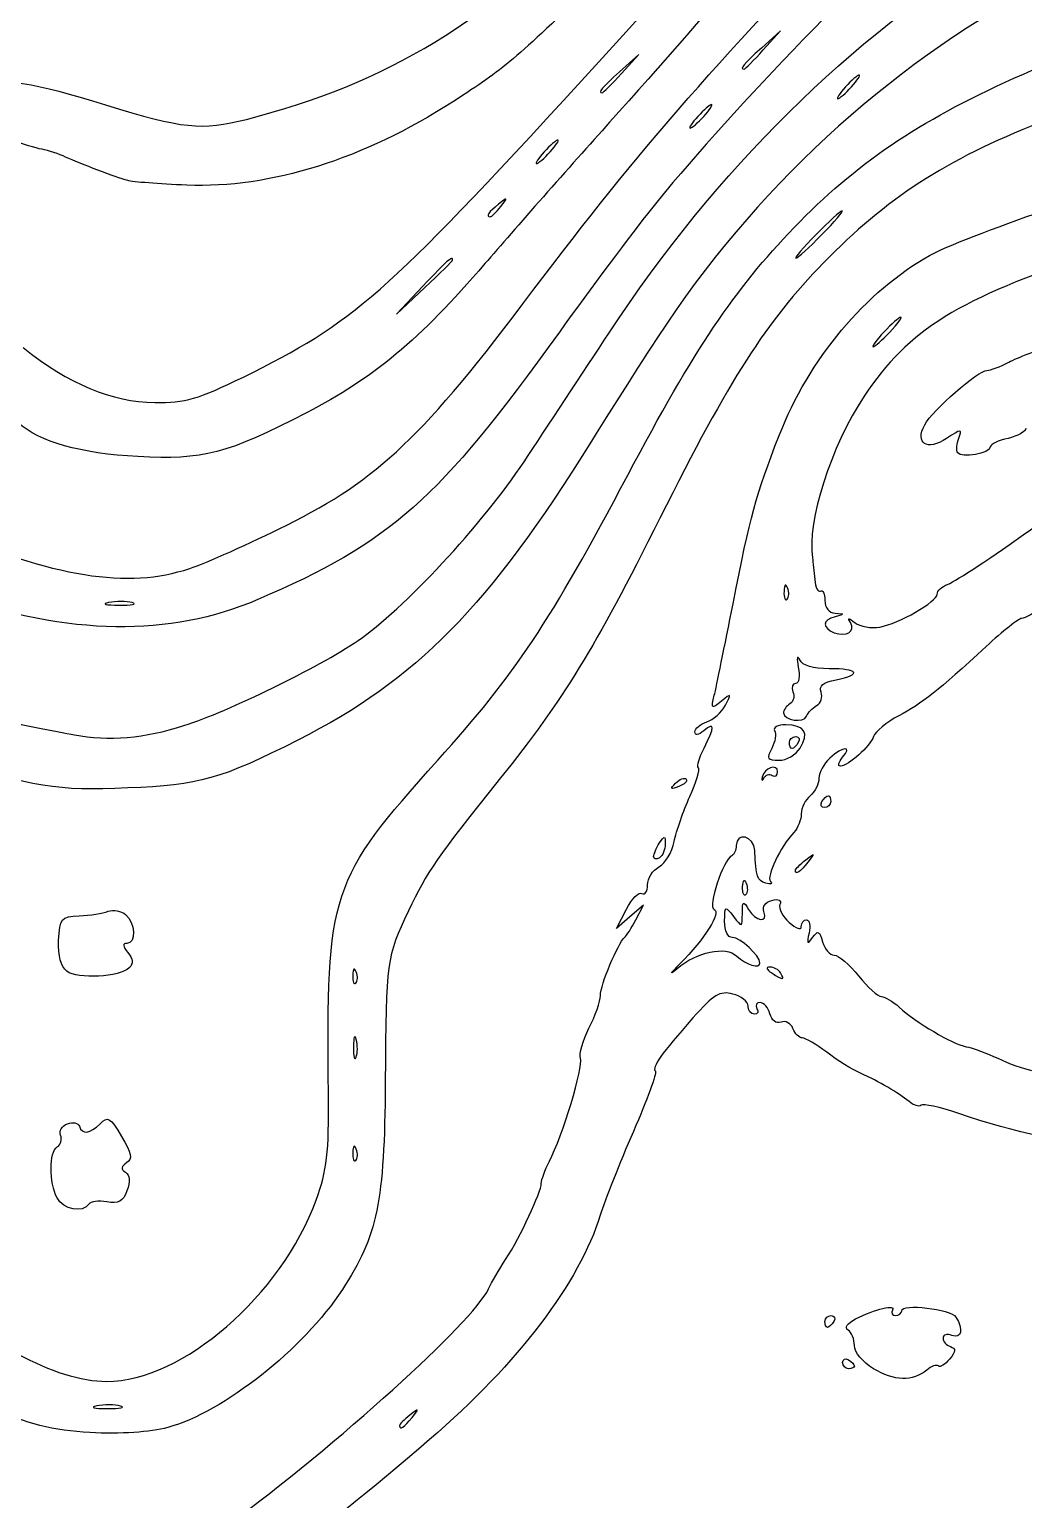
# Model space of a CAD drawing. Extents: x 32 to 2531, y 46 to 1398.
# Drawn here: x 1554.1 to 1778.5, y 376.1 to 708 of the extents above; entities that cross this region are included whole.
import ezdxf

# ---------------------------------------------------------------- set-up
doc = ezdxf.new("R2010")
doc.units = 0
doc.layers.add('IMAGE', color=7, linetype='CONTINUOUS')

msp = doc.modelspace()

# ---------------------------------------------------------------- linework, layer by layer
at = {"layer": 'IMAGE', "color": 7}
for points in [[(1719.7371, 703.31988), (1723.6532, 707.65321), (1719.3199, 703.73709)], [(1687.7371, 697.98655), (1691.6532, 702.31988), (1687.3199, 698.40376)], [(1642.9308, 649.98655), (1636.9865, 643.65321), (1643.3199, 649.59749)], [(1690.9809, 506.98695), (1692.7079, 510.32028), (1689.6648, 507.65361), (1686.6217, 504.98695), (1688.8609, 509.36388)], [(1627.8975, 495.23655), (1627.8973, 495.23655)], [(1627.9101, 479.96117), (1627.9105, 479.96117)], [(1627.8975, 455.23655), (1627.8973, 455.23655)]]:
    msp.add_lwpolyline(points, dxfattribs=at)
for points in [[(1719.7371, 703.31988), (1719.7371, 703.31988)], [(1687.7371, 697.98655), (1687.7371, 697.98655)], [(1739.6532, 694.98655), (1739.6532, 694.98655)], [(1706.3199, 688.31988), (1706.3199, 688.31988)], [(1671.6532, 680.31988), (1671.6532, 680.31988)], [(1660.49, 667.98655), (1660.49, 667.98655)], [(1732.9865, 661.65321), (1732.9865, 661.65321)], [(1649.6532, 655.93083), (1649.6532, 655.93083)], [(1748.3199, 639.65321), (1748.3199, 639.65321)], [(1763.6167, 612.37835), (1763.6167, 612.37835)], [(1725.2308, 581.90321), (1725.2308, 581.90321)], [(1577.3355, 578.56932), (1577.3355, 578.56932)], [(1731.7933, 555.35515), (1731.7933, 555.35515)], [(1725.6532, 546.98655), (1725.6532, 546.98655)], [(1728.0443, 545.70745), (1728.0443, 545.70745)], [(1699.9643, 537.81907), (1699.9643, 537.81907)], [(1721.7671, 539.58283), (1721.7671, 539.58283)], [(1732.9865, 533.65321), (1732.9865, 533.65321)], [(1695.0069, 521.24159), (1695.0069, 521.24159)], [(1726.9865, 518.15663), (1726.9865, 518.15663)], [(1715.0916, 514.43099), (1715.0916, 514.43099)], [(1562.6008, 495.36479), (1562.6008, 495.36479)], [(1723.6532, 494.98655), (1723.6532, 494.98655)], [(1560.3668, 444.23223), (1560.3668, 444.23223)], [(1733.6528, 416.3199), (1733.6528, 416.3199)], [(1737.6535, 407.0652), (1737.6535, 407.0652)], [(1744.6535, 405.6381), (1744.6535, 405.6381)], [(1574.6688, 397.2361), (1574.6688, 397.2361)], [(1640.49, 394.6532), (1640.49, 394.6532)]]:
    msp.add_lwpolyline(points, close=True, dxfattribs=at)
for points in [[(1678.7088, 696.31992), (1731.1909, 753.61355), (1740.3747, 767.32895), (1754.8611, 810.04901)], [(1742.0116, 754.78064), (1733.5136, 742.85108), (1708.061, 712.55025), (1685.0648, 686.98655)], [(1667.782, 648.98655), (1691.7612, 680.94377), (1710.8845, 702.79595), (1746.5428, 738.98655)], [(1603.1143, 687.65093), (1634.7819, 695.72557), (1658.0079, 709.83493), (1683.4975, 736.48221)], [(1759.6532, 735.39803), (1742.3077, 720.61899), (1710.2839, 687.21623), (1694.5384, 667.4796)], [(1684.9568, 639.48347), (1708.9069, 675.98691), (1740.1577, 706.93144), (1771.8147, 725.49015)], [(1682.1092, 718.98655), (1663.5217, 700.93537), (1661.4419, 699.17775), (1649.8265, 691.70465)], [(1784.3199, 719.02934), (1750.656, 701.78702), (1719.8945, 674.20271), (1698.0309, 641.65251)], [(1776.3199, 696.92327), (1799.5233, 707.32853), (1803.9896, 709.6292), (1818.3977, 718.598)], [(1719.3199, 703.73709), (1715.2805, 700.08672), (1714.3736, 698.98655), (1715.4037, 698.98655)], [(1715.4037, 698.98655), (1715.6332, 698.98655), (1717.5832, 700.93655), (1719.7371, 703.31988)], [(1687.3199, 698.40376), (1683.2805, 694.75339), (1682.3736, 693.65321), (1683.4037, 693.65321)], [(1683.4037, 693.65321), (1683.6332, 693.65321), (1685.5832, 695.60321), (1687.7371, 697.98655)], [(1726.7097, 663.2224), (1740.5376, 677.58861), (1754.7816, 687.26469), (1776.3199, 696.92327)], [(1741.3999, 697.65321), (1741.0332, 697.65321), (1739.6472, 696.45321), (1738.3199, 694.98655)], [(1739.6532, 694.98655), (1740.9805, 696.45321), (1741.7665, 697.65321), (1741.3999, 697.65321)], [(1533.6532, 696.71292), (1550.6367, 696.68772), (1554.662, 696.06904), (1571.3221, 690.92337)], [(1602.4204, 629.49844), (1627.2515, 641.6958), (1634.4384, 647.99092), (1678.7088, 696.31992)], [(1738.3199, 694.98655), (1736.9925, 693.51988), (1736.2065, 692.31988), (1736.5732, 692.31988)], [(1736.5732, 692.31988), (1736.9399, 692.31988), (1738.3259, 693.51988), (1739.6532, 694.98655)], [(1571.3221, 690.92337), (1588.7757, 685.53268), (1593.0724, 685.09041), (1603.1143, 687.65093)], [(1649.8265, 691.70465), (1629.3972, 678.56087), (1608.5949, 672.02689), (1589.6536, 672.80433)], [(1708.0665, 690.98655), (1707.6999, 690.98655), (1706.3139, 689.78655), (1704.9865, 688.31988)], [(1706.3199, 688.31988), (1707.6472, 689.78655), (1708.4332, 690.98655), (1708.0665, 690.98655)], [(1685.0648, 686.98655), (1676.1591, 677.08655), (1663.4983, 662.72999), (1656.9296, 655.08307)], [(1704.9865, 688.31988), (1703.6592, 686.85321), (1702.8732, 685.65321), (1703.2399, 685.65321)], [(1703.2399, 685.65321), (1703.6065, 685.65321), (1704.9925, 686.85321), (1706.3199, 688.31988)], [(1782.2128, 686.94419), (1760.8024, 678.43908), (1747.4851, 669.80439), (1733.3399, 655.25604)], [(1556.9869, 680.89593), (1555.5203, 681.1822), (1552.5593, 682.09703), (1550.4071, 682.92889)], [(1562.3203, 679.14889), (1560.8536, 679.82349), (1558.4536, 680.60967), (1556.9869, 680.89593)], [(1670.3199, 680.31988), (1668.9925, 678.85321), (1668.2065, 677.65321), (1668.5732, 677.65321)], [(1668.5732, 677.65321), (1668.9399, 677.65321), (1670.3259, 678.85321), (1671.6532, 680.31988)], [(1673.3999, 682.98655), (1673.0332, 682.98655), (1671.6472, 681.78655), (1670.3199, 680.31988)], [(1671.6532, 680.31988), (1672.9805, 681.78655), (1673.7665, 682.98655), (1673.3999, 682.98655)], [(1576.3203, 673.82592), (1573.6897, 674.55777), (1565.6848, 677.60133), (1562.3203, 679.14889)], [(1589.6536, 672.80433), (1583.4203, 673.06017), (1577.4203, 673.51989), (1576.3203, 673.82592)], [(1659.9865, 668.48996), (1657.7656, 666.74813), (1657.0592, 665.65321), (1658.1567, 665.65321)], [(1658.1567, 665.65321), (1658.4335, 665.65321), (1659.4835, 666.70321), (1660.49, 667.98655)], [(1660.49, 667.98655), (1662.1484, 670.10129), (1662.1013, 670.14845), (1659.9865, 668.48996)], [(1694.5384, 667.4796), (1689.9341, 661.70819), (1680.5693, 649.18612), (1673.7279, 639.65279)], [(1757.2891, 656.94805), (1760.58, 658.78733), (1772.2137, 663.32856), (1783.142, 667.03967)], [(1737.5277, 666.98655), (1737.1611, 666.98655), (1734.5175, 664.58655), (1731.6532, 661.65321)], [(1732.9865, 661.65321), (1735.8508, 664.58655), (1737.8944, 666.98655), (1737.5277, 666.98655)], [(1689.168, 607.33697), (1704.2623, 635.87224), (1713.2213, 649.20893), (1726.7097, 663.2224)], [(1731.6532, 661.65321), (1728.7889, 658.71988), (1726.7453, 656.31988), (1727.112, 656.31988)], [(1727.112, 656.31988), (1727.4787, 656.31988), (1730.1223, 658.71988), (1732.9865, 661.65321)], [(1656.9296, 655.08307), (1642.1735, 637.90469), (1631.7939, 629.22311), (1616.6762, 621.41449)], [(1649.6532, 655.93083), (1649.6532, 656.932), (1648.4561, 655.87353), (1642.9308, 649.98655)], [(1643.3199, 649.59749), (1646.8032, 652.86684), (1649.6532, 655.71684), (1649.6532, 655.93083)], [(1733.3399, 655.25604), (1720.3141, 641.85904), (1712.2811, 629.32616), (1696.4189, 597.65356)], [(1723.3393, 616.31333), (1729.9739, 633.40456), (1742.9469, 648.93205), (1757.2891, 656.94805)], [(1793.6532, 656.92137), (1764.3528, 647.52457), (1752.4247, 640.12203), (1742.5071, 625.18067)], [(1612.2073, 596.07719), (1632.8276, 606.34077), (1643.1728, 616.18987), (1667.782, 648.98655)], [(1698.0309, 641.65251), (1694.3367, 636.15251), (1686.6519, 624.15251), (1680.9537, 614.98584)], [(1750.7847, 642.98655), (1750.418, 642.98655), (1748.7088, 641.48655), (1746.9865, 639.65321)], [(1748.3199, 639.65321), (1750.0421, 641.48655), (1751.1513, 642.98655), (1750.7847, 642.98655)], [(1673.7279, 639.65279), (1646.5513, 601.78355), (1635.5688, 592.03969), (1605.6532, 579.25635)], [(1665.7785, 610.38292), (1670.614, 617.68157), (1679.2443, 630.77683), (1684.9568, 639.48347)], [(1746.9865, 639.65321), (1745.2643, 637.81988), (1744.1551, 636.31988), (1744.5217, 636.31988)], [(1744.5217, 636.31988), (1744.8884, 636.31988), (1746.5976, 637.81988), (1748.3199, 639.65321)], [(1552.6924, 636.12115), (1563.0392, 627.89804), (1572.7492, 623.85583), (1582.4204, 623.74559)], [(1775.1691, 632.8376), (1777.1029, 633.84667), (1781.9029, 635.73144), (1785.8357, 637.026)], [(1756.1799, 618.72575), (1757.9213, 621.97969), (1768.2291, 630.98324), (1770.2261, 630.99473)], [(1770.2261, 630.99473), (1771.0108, 630.99873), (1773.2351, 631.82855), (1775.1691, 632.8376)], [(1582.4204, 623.74559), (1589.3936, 623.66609), (1592.1769, 624.46669), (1602.4204, 629.49844)], [(1742.5071, 625.18067), (1734.9975, 613.86686), (1729.5764, 596.89209), (1730.8417, 588.65321)], [(1616.6762, 621.41449), (1598.6956, 612.12716), (1593.3847, 610.74735), (1578.6303, 611.52988)], [(1578.6303, 611.52988), (1565.6388, 612.21891), (1556.4491, 614.81984), (1551.5672, 619.18943)], [(1761.124, 615.62091), (1756.7057, 612.72597), (1753.9089, 614.48237), (1756.1799, 618.72575)], [(1763.8548, 615.69881), (1764.6699, 617.82279), (1764.476, 617.81727), (1761.124, 615.62091)], [(1778.9861, 617.98135), (1778.9861, 617.18407), (1777.1861, 616.13639), (1774.9861, 615.65319)], [(1680.9537, 614.98584), (1657.7503, 577.65878), (1641.4676, 561.07502), (1614.7448, 547.5525)], [(1712.922, 578.32028), (1716.8468, 598.31595), (1718.0344, 602.64717), (1723.3393, 616.31333)], [(1761.3199, 582.69621), (1765.9052, 584.5769), (1791.898, 603.14916), (1805.6532, 614.37305)], [(1763.6167, 612.37837), (1763.2651, 612.94717), (1763.3723, 614.44137), (1763.8548, 615.69881)], [(1774.9861, 615.65319), (1772.7861, 615.16999), (1770.9861, 614.29225), (1770.9861, 613.70268)], [(1770.9861, 613.70268), (1770.9861, 612.25501), (1764.4219, 611.07539), (1763.6167, 612.37835)], [(1628.3199, 570.03048), (1638.2999, 576.75327), (1656.4565, 596.31268), (1665.7785, 610.38292)], [(1646.2929, 542.98655), (1663.7373, 562.36425), (1671.7027, 574.31913), (1689.168, 607.33697)], [(1696.4189, 597.65356), (1681.5487, 567.96153), (1674.7497, 556.87363), (1660.4541, 539.0012)], [(1533.5132, 595.41729), (1559.8423, 584.25057), (1576.3079, 581.60111), (1590.3199, 586.27663)], [(1590.3199, 586.27663), (1593.9865, 587.50012), (1603.8359, 591.91037), (1612.2073, 596.07719)], [(1730.8417, 588.65321), (1730.9824, 587.73654), (1731.2227, 585.54383), (1731.3755, 583.78053)], [(1796.3199, 588.33197), (1786.6251, 580.07208), (1779.6435, 574.98655), (1777.9987, 574.98655)], [(1724.4251, 581.09765), (1724.3681, 579.69211), (1724.6824, 578.9046), (1725.1255, 579.34765)], [(1725.2307, 581.90321), (1724.8051, 582.96685), (1724.4891, 582.65092), (1724.4251, 581.09765)], [(1725.1255, 579.34765), (1725.5685, 579.79071), (1725.6159, 580.94072), (1725.2308, 581.90321)], [(1731.3755, 583.78053), (1731.5283, 582.01722), (1732.1032, 580.85263), (1732.6532, 581.19255)], [(1732.6532, 581.19255), (1733.2032, 581.53247), (1733.6532, 580.57518), (1733.6532, 579.06523)], [(1758.9865, 580.49458), (1758.9865, 581.17912), (1760.0365, 582.16985), (1761.3199, 582.69621)], [(1605.6532, 579.25635), (1585.7, 570.73004), (1563.2976, 571.07284), (1536.3199, 580.31728)], [(1572.0021, 578.59622), (1570.3435, 578.2773), (1571.3865, 578.00425), (1574.3199, 577.98945)], [(1577.3355, 578.56932), (1576.0607, 578.90304), (1573.6607, 578.91515), (1572.0021, 578.59622)], [(1574.3199, 577.98945), (1577.2532, 577.97465), (1578.6101, 578.2356), (1577.3355, 578.56932)], [(1708.6988, 557.65361), (1709.1504, 559.48695), (1711.0508, 568.78695), (1712.922, 578.32028)], [(1733.6532, 579.06523), (1733.6532, 577.39842), (1734.5699, 576.25911), (1735.9865, 576.16521)], [(1746.0249, 573.04746), (1750.3591, 573.83341), (1758.9865, 578.79029), (1758.9865, 580.49458)], [(1735.9865, 575.40077), (1733.0771, 574.64045), (1732.9724, 572.86643), (1735.7735, 571.79153)], [(1735.9865, 576.16521), (1738.2088, 576.0179), (1738.2088, 575.9815), (1735.9865, 575.40077)], [(1739.4191, 574.07867), (1738.7333, 575.22182), (1739.0245, 575.20841), (1740.4819, 574.02977)], [(1777.9987, 574.98655), (1777.396, 574.98655), (1773.8084, 572.13655), (1770.0261, 568.65321)], [(1735.7735, 571.79153), (1738.5197, 570.7377), (1740.6291, 572.06107), (1739.4191, 574.07867)], [(1740.4819, 574.02977), (1741.5857, 573.13685), (1744.0801, 572.69482), (1746.0249, 573.04746)], [(1588.9865, 550.80297), (1599.3075, 554.13088), (1619.0269, 563.77044), (1628.3199, 570.03048)], [(1770.0261, 568.65321), (1759.0933, 558.58452), (1755.6147, 555.82671), (1750.3155, 553.02683)], [(1727.966, 565.65321), (1727.3785, 566.80461), (1727.2479, 566.09744), (1727.6581, 563.98655)], [(1734.6525, 563.65321), (1730.9585, 563.65321), (1728.6313, 564.34929), (1727.966, 565.65321)], [(1727.6581, 563.98655), (1728.05, 561.96988), (1727.7781, 560.31988), (1727.0537, 560.31988)], [(1732.7868, 558.3596), (1732.2521, 559.75283), (1733.2433, 560.57124), (1736.1755, 561.15768)], [(1736.1755, 561.15768), (1742.0929, 562.34117), (1741.2923, 563.65321), (1734.6525, 563.65321)], [(1710.3172, 556.32028), (1708.0509, 554.46224), (1707.9361, 554.55688), (1708.6988, 557.65361)], [(1711.2065, 555.41057), (1712.6533, 558.12631), (1712.5941, 558.18695), (1710.3172, 556.32028)], [(1726.4527, 558.45475), (1726.8463, 557.42892), (1726.5277, 556.19352), (1725.7441, 555.70939)], [(1727.0537, 560.31988), (1726.3295, 560.31988), (1726.0589, 559.48057), (1726.4527, 558.45475)], [(1731.7933, 555.35515), (1732.7553, 555.92453), (1733.2024, 557.27655), (1732.7868, 558.3596)], [(1706.9883, 551.65407), (1708.4556, 552.11981), (1710.3539, 553.81024), (1711.2065, 555.41057)], [(1725.7441, 555.70939), (1724.9608, 555.22527), (1724.3199, 554.30857), (1724.3199, 553.67229)], [(1729.5153, 552.93868), (1729.8063, 553.69835), (1730.8313, 554.78575), (1731.7933, 555.35515)], [(1548.1928, 552.43191), (1549.3627, 551.83), (1552.7199, 550.89744), (1555.6532, 550.35952)], [(1704.3201, 549.40051), (1704.3201, 550.17421), (1705.5208, 551.18832), (1706.9883, 551.65407)], [(1706.3731, 545.75644), (1708.8567, 550.55929), (1708.8405, 551.74556), (1706.3201, 549.65361)], [(1724.8292, 550.98655), (1722.9933, 550.98655), (1721.8584, 550.39992), (1722.3028, 549.68077)], [(1724.3199, 553.67229), (1724.3199, 551.96909), (1728.8967, 551.32284), (1729.5153, 552.93868)], [(1728.0443, 545.70745), (1730.1979, 549.15584), (1729.0829, 550.98655), (1724.8292, 550.98655)], [(1750.3155, 553.02683), (1747.5815, 551.58231), (1745.0271, 549.48231), (1744.6389, 548.36016)], [(1555.6532, 550.35952), (1558.5865, 549.8216), (1562.4865, 549.09312), (1564.3199, 548.74067)], [(1564.3199, 548.74067), (1571.9325, 547.27716), (1580.194, 547.96788), (1588.9865, 550.80297)], [(1614.7448, 547.5525), (1597.2071, 538.67791), (1592.6897, 537.40588), (1576.3199, 536.73268)], [(1706.3201, 549.65361), (1705.0772, 548.62204), (1704.3201, 548.52623), (1704.3201, 549.40051)], [(1722.3028, 549.68077), (1722.7467, 548.96259), (1722.4609, 547.16259), (1721.668, 545.68077)], [(1725.6532, 546.98655), (1725.6532, 547.71988), (1726.2887, 548.31988), (1727.0652, 548.31988)], [(1727.0652, 548.31988), (1727.8419, 548.31988), (1728.1064, 547.71988), (1727.6532, 546.98655)], [(1744.6389, 548.36016), (1743.8543, 546.09145), (1738.9659, 541.72897), (1737.1567, 541.68287)], [(1705.1155, 541.30251), (1704.7364, 541.68157), (1705.3023, 543.68584), (1706.3731, 545.75644)], [(1721.668, 545.68077), (1720.4159, 543.3412), (1720.6288, 542.98655), (1723.2856, 542.98655)], [(1723.2856, 542.98655), (1724.9683, 542.98655), (1727.1097, 544.21095), (1728.0443, 545.70745)], [(1726.2412, 545.65321), (1725.9177, 545.65321), (1725.6532, 546.25321), (1725.6532, 546.98655)], [(1727.6532, 546.98655), (1727.2, 546.25321), (1726.5645, 545.65321), (1726.2412, 545.65321)], [(1737.6532, 543.65321), (1739.8911, 546.34969), (1737.8013, 546.20052), (1734.7581, 543.44656)], [(1576.3199, 536.73268), (1560.0873, 536.06512), (1555.6989, 536.76738), (1533.6532, 543.56072)], [(1621.6112, 467.72279), (1621.1247, 513.37125), (1621.9797, 515.97892), (1646.2929, 542.98655)], [(1703.1632, 534.80013), (1704.616, 537.99739), (1705.4945, 540.92345), (1705.1155, 541.30251)], [(1722.9865, 540.35231), (1722.9865, 542.33007), (1719.9173, 541.31761), (1719.5032, 539.20321)], [(1734.7581, 543.44656), (1733.4171, 542.23291), (1732.3199, 540.20637), (1732.3199, 538.94316)], [(1737.1567, 541.68287), (1736.5168, 541.66657), (1736.7403, 542.55321), (1737.6532, 543.65321)], [(1660.4541, 539.0012), (1645.9823, 520.90845), (1643.9272, 517.93785), (1639.6892, 508.98689)], [(1700.7107, 537.07267), (1698.8104, 536.34909), (1698.6573, 536.50224), (1699.9643, 537.81907)], [(1699.9643, 537.81907), (1700.8688, 538.73029), (1701.9447, 539.13996), (1702.3552, 538.72944)], [(1702.3552, 538.72944), (1702.7656, 538.31892), (1702.0256, 537.57337), (1700.7107, 537.07267)], [(1719.5032, 539.20321), (1719.3291, 538.31405), (1719.4902, 538.20528), (1719.8671, 538.96152)], [(1719.8671, 538.96152), (1720.2413, 539.71776), (1721.0964, 539.99735), (1721.7671, 539.58283)], [(1721.7671, 539.58283), (1722.4377, 539.16832), (1722.9865, 539.51453), (1722.9865, 540.35231)], [(1732.3199, 538.94316), (1732.3199, 537.67993), (1731.4199, 535.89947), (1730.3199, 534.98655)], [(1699.6457, 524.64252), (1700.1276, 527.03196), (1701.7104, 531.60288), (1703.1632, 534.80013)], [(1730.3199, 534.98655), (1729.2199, 534.07363), (1728.3199, 532.24301), (1728.3199, 530.91852)], [(1732.9865, 533.65321), (1733.4397, 534.38655), (1734.0752, 534.98655), (1734.3985, 534.98655)], [(1734.3985, 534.98655), (1734.722, 534.98655), (1734.9865, 534.38655), (1734.9865, 533.65321)], [(1733.5745, 532.31988), (1732.7979, 532.31988), (1732.5333, 532.91988), (1732.9865, 533.65321)], [(1734.9865, 533.65321), (1734.9865, 532.91988), (1734.3511, 532.31988), (1733.5745, 532.31988)], [(1728.3199, 530.91852), (1728.3199, 529.59403), (1727.5699, 527.70651), (1726.6532, 526.72403)], [(1695.0069, 521.24159), (1695.0199, 521.83487), (1695.6089, 523.22028), (1696.3199, 524.32028)], [(1696.2115, 518.92895), (1697.6185, 519.68199), (1699.164, 522.25309), (1699.6457, 524.64252)], [(1696.3199, 524.32028), (1697.4337, 526.04387), (1697.6152, 526.00867), (1697.6328, 524.06564)], [(1717.8069, 522.65321), (1717.6412, 525.88651), (1713.6532, 526.95328), (1713.6532, 523.76432)], [(1726.6532, 526.72403), (1723.6083, 523.46052), (1720.376, 516.70925), (1721.3551, 515.65776)], [(1696.3199, 520.98695), (1695.5865, 520.53372), (1694.9957, 520.64831), (1695.0069, 521.24159)], [(1697.6328, 524.06564), (1697.6458, 522.82559), (1697.0532, 521.44017), (1696.3199, 520.98695)], [(1712.6185, 521.43099), (1710.6959, 520.60505), (1707.1676, 509.81508), (1708.6577, 509.31835)], [(1713.6532, 523.76432), (1713.6532, 522.72544), (1713.1876, 521.67544), (1712.6185, 521.43099)], [(1720.3199, 515.25212), (1718.3596, 515.87023), (1718.1183, 516.58112), (1717.8069, 522.65321)], [(1729.3199, 520.48996), (1731.4347, 522.14845), (1731.4817, 522.10129), (1729.8233, 519.98655)], [(1693.6532, 514.86135), (1693.6532, 516.34549), (1694.8044, 518.17591), (1696.2115, 518.92895)], [(1726.9865, 518.15663), (1726.9865, 518.43349), (1728.0365, 519.48349), (1729.3199, 520.48996)], [(1729.8233, 519.98655), (1728.0815, 517.76555), (1726.9865, 517.05924), (1726.9865, 518.15663)], [(1692.3767, 512.95185), (1693.0788, 512.51793), (1693.6532, 513.3772), (1693.6532, 514.86135)], [(1715.792, 512.68099), (1715.3489, 512.23793), (1715.0337, 513.02544), (1715.0916, 514.43099)], [(1715.0917, 514.43099), (1715.1557, 515.98425), (1715.4717, 516.30019), (1715.8973, 515.23655)], [(1715.8973, 515.23655), (1716.2825, 514.27405), (1716.2352, 513.12404), (1715.792, 512.68099)], [(1721.3551, 515.65776), (1721.8857, 515.0878), (1721.4201, 514.90527), (1720.3199, 515.25212)], [(1688.8609, 509.36388), (1690.0924, 511.77119), (1691.6745, 513.38577), (1692.3767, 512.95185)], [(1715.0271, 508.39837), (1715.0631, 511.25183), (1715.2352, 511.36547), (1716.4267, 509.31988)], [(1719.8881, 508.85516), (1719.4673, 509.95167), (1720.1936, 510.99119), (1721.6457, 511.37092)], [(1721.6457, 511.37092), (1723.2077, 511.7794), (1723.894, 511.42802), (1723.5064, 510.41817)], [(1560.7407, 502.31988), (1560.9735, 507.36857), (1561.222, 507.66497), (1565.3972, 507.8736)], [(1565.3972, 507.8736), (1567.8232, 507.9948), (1570.7492, 508.45516), (1571.8996, 508.8966)], [(1571.8996, 508.8966), (1573.05, 509.33804), (1574.8152, 509.0154), (1575.8221, 508.17963)], [(1575.8221, 508.17963), (1578.0227, 506.35336), (1578.2636, 501.65321), (1576.1567, 501.65321)], [(1639.6892, 508.98689), (1634.6732, 498.39277), (1634.6285, 498.06408), (1634.4445, 470.32023)], [(1708.6577, 509.31835), (1710.3828, 508.74333), (1706.5336, 502.63001), (1700.9248, 497.03692)], [(1711.0289, 506.65321), (1711.0699, 510.16529), (1711.1543, 510.21076), (1713.0289, 507.73171)], [(1713.0289, 507.73171), (1714.9231, 505.2274), (1714.9879, 505.249), (1715.0271, 508.39837)], [(1716.4267, 509.31988), (1718.0401, 506.54976), (1720.9212, 506.16296), (1719.8881, 508.85516)], [(1723.5064, 510.41817), (1723.1688, 509.53824), (1724.1136, 507.71316), (1725.6061, 506.36244)], [(1688.4536, 502.98695), (1688.8939, 503.35361), (1690.0311, 505.15361), (1690.9809, 506.98695)], [(1712.7799, 502.98655), (1711.7021, 502.98655), (1711.0035, 504.44961), (1711.0289, 506.65321)], [(1725.6061, 506.36244), (1727.1295, 504.98392), (1728.3199, 504.58215), (1728.3199, 505.44656)], [(1728.3199, 505.44656), (1728.3199, 506.29356), (1728.8637, 506.98655), (1729.5284, 506.98655)], [(1729.5284, 506.98655), (1730.1931, 506.98655), (1730.4411, 505.63655), (1730.0793, 503.98655)], [(1730.8709, 502.98655), (1732.0997, 504.68259), (1732.4449, 504.5306), (1733.1421, 501.98655)], [(1562.6008, 495.36479), (1561.2117, 496.43451), (1560.5785, 498.80199), (1560.7407, 502.31988)], [(1576.1567, 501.65321), (1575.1409, 501.65321), (1575.2084, 500.99245), (1576.3668, 499.59671)], [(1682.9865, 489.89029), (1682.9865, 492.23637), (1686.9523, 501.73643), (1688.4536, 502.98695)], [(1700.3064, 495.96287), (1704.7348, 499.79067), (1711.2572, 501.15057), (1713.8, 498.77623)], [(1718.9865, 497.21489), (1718.9865, 498.88927), (1714.5804, 502.98655), (1712.7799, 502.98655)], [(1730.0793, 503.98655), (1729.548, 501.56216), (1729.6999, 501.37029), (1730.8709, 502.98655)], [(1733.1421, 501.98655), (1733.5943, 500.33655), (1734.7687, 498.98655), (1735.7519, 498.98655)], [(1576.3668, 499.59671), (1577.5499, 498.17115), (1577.6475, 497.11417), (1576.6849, 496.15161)], [(1713.8, 498.77623), (1715.9537, 496.76516), (1718.9865, 495.85219), (1718.9865, 497.21489)], [(1735.7519, 498.98655), (1736.7351, 498.98655), (1739.2151, 496.88656), (1741.2631, 494.31992)], [(1576.6849, 496.15161), (1574.59, 494.05671), (1564.9955, 493.52071), (1562.6008, 495.36479)], [(1627.8973, 495.23655), (1627.4717, 496.30019), (1627.1557, 495.98425), (1627.0917, 494.43099)], [(1627.7921, 492.68099), (1628.2352, 493.12404), (1628.2825, 494.27405), (1627.8975, 495.23655)], [(1700.9248, 497.03692), (1698.6908, 494.80921), (1698.4125, 494.32589), (1700.3064, 495.96287)], [(1721.2412, 496.29947), (1720.2871, 496.28747), (1720.4515, 495.76316), (1721.6532, 494.98655)], [(1723.6532, 494.98655), (1723.2, 495.71988), (1722.1145, 496.31069), (1721.2412, 496.29947)], [(1721.6532, 494.98655), (1724.2147, 493.33117), (1724.6763, 493.33117), (1723.6532, 494.98655)], [(1627.0917, 494.43099), (1627.0347, 493.02544), (1627.3491, 492.23793), (1627.7921, 492.68099)], [(1741.2631, 494.31992), (1743.3109, 491.75328), (1745.6233, 489.65328), (1746.4017, 489.65325)], [(1680.4055, 482.48819), (1681.8251, 485.27261), (1682.9865, 488.60357), (1682.9865, 489.89029)], [(1712.8695, 490.23014), (1709.9395, 490.96554), (1708.5823, 490.15004), (1703.8695, 484.82181)], [(1716.3199, 487.5087), (1716.3199, 488.52921), (1714.7672, 489.75385), (1712.8695, 490.23014)], [(1719.0327, 488.31992), (1718.1875, 488.31992), (1717.8667, 487.71992), (1718.3199, 486.98658)], [(1721.2428, 485.74552), (1720.8725, 487.16144), (1719.878, 488.31992), (1719.0327, 488.31992)], [(1746.4017, 489.65325), (1747.1801, 489.65323), (1748.9801, 488.58411), (1750.4017, 487.27743)], [(1703.8695, 484.82181), (1696.7489, 476.7714), (1694.5475, 473.64785), (1695.3961, 472.79921)], [(1717.7319, 485.65325), (1716.9553, 485.65325), (1716.3199, 486.48821), (1716.3199, 487.5087)], [(1718.3199, 486.98658), (1718.7731, 486.25325), (1718.5085, 485.65325), (1717.7319, 485.65325)], [(1723.7733, 483.88385), (1722.6751, 483.46241), (1721.6408, 484.22329), (1721.2428, 485.74552)], [(1750.4017, 487.27743), (1754.1704, 483.81343), (1762.4168, 478.94315), (1765.5279, 478.34401)], [(1627.9105, 479.96117), (1627.5724, 481.25847), (1627.2736, 480.51988), (1627.2464, 478.31988)], [(1678.4803, 475.71649), (1678.1195, 476.65648), (1678.9859, 479.70375), (1680.4055, 482.48819)], [(1726.4513, 482.45825), (1726, 483.63434), (1724.7949, 484.27586), (1723.7733, 483.88385)], [(1728.5515, 480.31992), (1727.8477, 480.31992), (1726.9025, 481.28217), (1726.4513, 482.45825)], [(1627.2464, 478.31988), (1627.2194, 476.11988), (1627.4959, 475.05847), (1627.8611, 475.96117)], [(1627.8611, 475.96117), (1628.2264, 476.86388), (1628.2485, 478.66388), (1627.9101, 479.96117)], [(1734.0815, 477.07806), (1731.7437, 478.86109), (1729.2553, 480.31992), (1728.5515, 480.31992)], [(1765.5279, 478.34401), (1767.0088, 478.0588), (1770.2227, 476.87541), (1772.6696, 475.71425)], [(1671.4855, 452.46687), (1674.4613, 458.16999), (1679.1865, 473.87585), (1678.4803, 475.71649)], [(1741.6591, 472.35414), (1739.8291, 473.16929), (1736.4191, 475.29505), (1734.0815, 477.07806)], [(1772.6696, 475.71425), (1775.1165, 474.55309), (1778.5376, 473.32979), (1780.2719, 472.9958)], [(1695.3961, 472.79921), (1695.7709, 472.42434), (1693.5424, 466.31314), (1690.4436, 459.21877)], [(1752.6337, 465.94609), (1750.2081, 467.95913), (1745.9681, 470.43488), (1741.6591, 472.35414)], [(1634.4445, 470.32023), (1634.2652, 443.28885), (1632.6885, 435.6715), (1624.7556, 423.5104)], [(1618.8456, 443.72279), (1621.3085, 450.49356), (1621.7537, 454.35635), (1621.6112, 467.72279)], [(1755.3427, 465.12045), (1754.9151, 464.69289), (1753.696, 465.06445), (1752.6337, 465.94609)], [(1763.8867, 463.26049), (1759.6149, 464.71105), (1755.7701, 465.54802), (1755.3427, 465.12045)], [(1562.712, 460.95251), (1563.9349, 461.42183), (1565.1471, 461.17148), (1565.4056, 460.39619)], [(1570.1064, 460.96361), (1571.8536, 462.71081), (1572.4163, 462.37671), (1574.9455, 458.08999)], [(1831.5177, 458.32569), (1810.6592, 453.02296), (1789.4845, 454.56801), (1763.8867, 463.26049)], [(1560.4108, 455.70939), (1561.1941, 456.19352), (1561.532, 457.37927), (1561.1616, 458.3444)], [(1561.1616, 458.3444), (1560.7912, 459.30953), (1561.4889, 460.48319), (1562.712, 460.95251)], [(1565.4056, 460.39619), (1566.0607, 458.43073), (1567.7812, 458.63841), (1570.1064, 460.96361)], [(1574.9455, 458.08999), (1577.2164, 454.24109), (1577.4473, 453.00665), (1576.0637, 452.11292)], [(1690.4436, 459.21877), (1687.3448, 452.1244), (1683.9767, 443.61992), (1682.9588, 440.31992)], [(1560.3668, 444.23223), (1558.5665, 447.59605), (1558.5933, 454.58613), (1560.4108, 455.70939)], [(1627.8973, 455.23655), (1627.4717, 456.30019), (1627.1557, 455.98425), (1627.0917, 454.43099)], [(1627.7921, 452.68099), (1628.2352, 453.12404), (1628.2825, 454.27405), (1627.8975, 455.23655)], [(1576.0637, 452.11292), (1574.8096, 451.30288), (1574.7408, 450.70569), (1575.8187, 449.98655)], [(1627.0917, 454.43099), (1627.0347, 453.02544), (1627.3491, 452.23793), (1627.7921, 452.68099)], [(1669.6615, 447.48977), (1669.6615, 448.31321), (1670.4868, 450.55291), (1671.4855, 452.46687)], [(1575.8187, 449.98655), (1576.8079, 449.32653), (1576.9167, 447.91463), (1576.1384, 445.83371)], [(1576.1384, 445.83371), (1575.2183, 443.37315), (1574.2235, 442.82155), (1571.6079, 443.32156)], [(1661.61, 430.3203), (1664.9068, 435.4239), (1669.6507, 445.54021), (1669.6615, 447.48977)], [(1567.5427, 442.80773), (1566.2499, 440.71588), (1561.7731, 441.60457), (1560.3668, 444.23223)], [(1571.6079, 443.32156), (1569.7644, 443.67395), (1567.9351, 443.44276), (1567.5427, 442.80773)], [(1571.6157, 402.7961), (1588.6136, 402.7961), (1611.0209, 422.213), (1618.8456, 443.72279)], [(1682.9588, 440.31992), (1678.2627, 425.0942), (1664.5083, 406.9996), (1644.4451, 389.6532)], [(1657.7464, 423.6536), (1658.4503, 425.1203), (1660.1889, 428.1203), (1661.61, 430.3203)], [(1530.77, 425.1759), (1543.4527, 411.8158), (1559.9147, 402.7961), (1571.6157, 402.7961)], [(1624.7556, 423.5104), (1616.0143, 410.11), (1597.9204, 395.819), (1585.3385, 392.3778)], [(1598.794, 370.3031), (1623.3765, 388.2943), (1654.1361, 416.1311), (1657.7464, 423.6536)], [(1740.5904, 416.8934), (1744.9709, 419.166), (1749.8047, 420.3099), (1748.91, 418.8622)], [(1748.91, 418.8622), (1748.4989, 418.1973), (1748.798, 417.6532), (1749.5748, 417.6532)], [(1749.5748, 417.6532), (1750.3513, 417.6532), (1750.9868, 418.1442), (1750.9868, 418.7443)], [(1750.9868, 418.7443), (1750.9868, 420.4512), (1762.0607, 419.1463), (1763.2325, 417.3013)], [(1733.6528, 416.3199), (1733.6528, 417.0532), (1734.2883, 417.6532), (1735.0648, 417.6532)], [(1734.2408, 414.9865), (1733.9173, 414.9865), (1733.6528, 415.5865), (1733.6528, 416.3199)], [(1735.6528, 416.3199), (1735.1996, 415.5865), (1734.5641, 414.9865), (1734.2408, 414.9865)], [(1735.0648, 417.6532), (1735.8415, 417.6532), (1736.106, 417.0532), (1735.6528, 416.3199)], [(1738.8875, 414.3813), (1738.0284, 414.9122), (1738.7101, 415.9179), (1740.5904, 416.8934)], [(1763.2325, 417.3013), (1764.9559, 414.588), (1764.4613, 412.3494), (1762.3201, 413.171)], [(1567.754, 391.2421), (1551.8113, 392.0788), (1540.3992, 397.8416), (1525.2528, 412.7037)], [(1740.3201, 410.8883), (1740.3201, 412.3224), (1739.6755, 413.8943), (1738.8875, 414.3813)], [(1762.3201, 413.171), (1761.2201, 413.5932), (1760.3201, 413.3243), (1760.3201, 412.5736)], [(1760.3201, 412.5736), (1760.3201, 411.823), (1761.0701, 410.9563), (1761.9868, 410.6478)], [(1744.6535, 405.6381), (1742.1425, 407.1693), (1740.3201, 409.3773), (1740.3201, 410.8883)], [(1761.9868, 410.6478), (1763.2812, 410.2122), (1763.2387, 409.5845), (1761.7968, 407.8378)], [(1737.6535, 407.0652), (1737.6535, 407.8419), (1738.2535, 408.1064), (1738.9868, 407.6532)], [(1738.9868, 405.6532), (1738.2535, 405.6532), (1737.6535, 406.2886), (1737.6535, 407.0652)], [(1738.9868, 407.6532), (1739.7201, 407.2), (1740.3201, 406.5646), (1740.3201, 406.2412)], [(1740.3201, 406.2412), (1740.3201, 405.9178), (1739.7201, 405.6532), (1738.9868, 405.6532)], [(1756.6287, 405.356), (1753.4631, 402.7288), (1749.2619, 402.8278), (1744.6535, 405.6381)], [(1759.2528, 406.2761), (1758.8748, 406.6541), (1757.6939, 406.2401), (1756.6287, 405.356)], [(1761.7968, 407.8378), (1760.7756, 406.6008), (1759.6308, 405.8981), (1759.2528, 406.2761)], [(1569.3355, 397.263), (1567.6768, 396.9441), (1568.7199, 396.671), (1571.6532, 396.6562)], [(1574.6688, 397.236), (1573.394, 397.5697), (1570.994, 397.5818), (1569.3355, 397.263)], [(1571.6532, 396.6562), (1574.5865, 396.6412), (1575.9435, 396.9024), (1574.6688, 397.2361)], [(1639.9865, 395.1566), (1638.7032, 394.1502), (1637.6532, 393.1002), (1637.6532, 392.8233)], [(1640.49, 394.6532), (1642.1484, 396.768), (1642.1013, 396.8151), (1639.9865, 395.1566)], [(1518.4355, 392.293), (1542.328, 371.3772), (1553.3095, 364.0738), (1566.2127, 360.5174)], [(1585.3385, 392.3778), (1581.448, 391.3137), (1574.6969, 390.8777), (1567.754, 391.2421)], [(1637.6532, 392.8233), (1637.6532, 391.7259), (1638.7481, 392.4322), (1640.49, 394.6532)], [(1644.4451, 389.6532), (1617.5719, 366.4188), (1597.5537, 352.2128), (1587.6532, 349.3506)]]:
    msp.add_open_spline(points, degree=3, dxfattribs=at)

doc.saveas('drawing.dxf')
